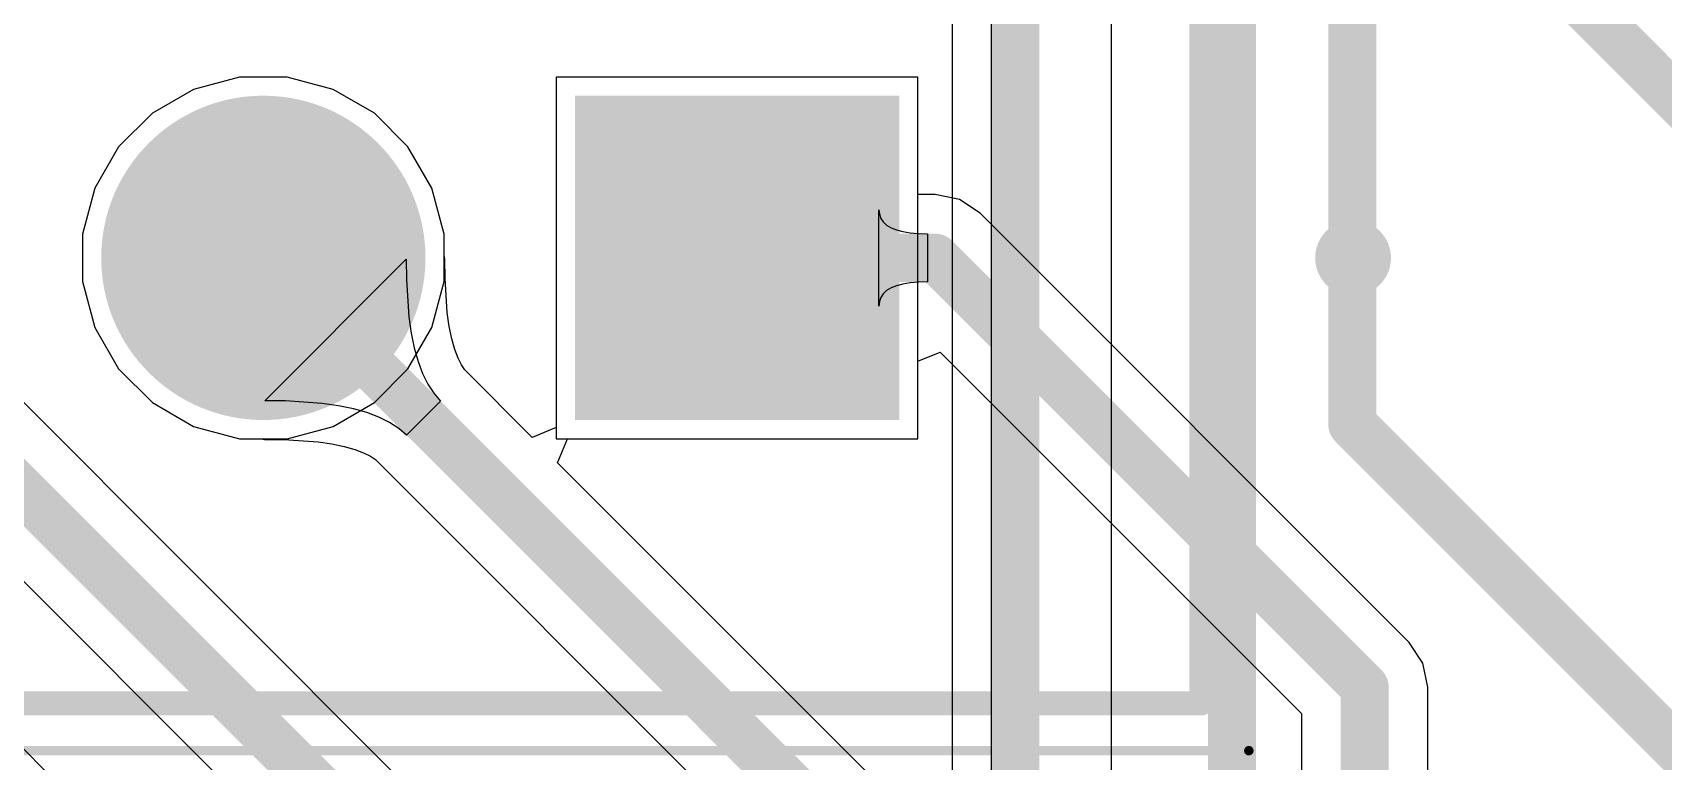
# Model space of a CAD drawing. Header units: inches. Extents: x 1.37 to 4.6, y 1.74 to 5.29.
# Drawn here: x 2.6158 to 2.9546, y 3.355 to 3.5063 of the extents above; entities that cross this region are included whole.
import ezdxf

# ---------------------------------------------------------------- set-up
doc = ezdxf.new("R2010")
doc.units = ezdxf.units.IN
doc.header["$MEASUREMENT"] = 0
for name, color, linetype in [('BottomLayer', 5, 'Continuous'), ('BottomSolder', 6, 'Continuous'), ('Mechanical13', 56, 'Continuous'), ('Mechanical15', 56, 'Continuous'), ('MultiLayer', 9, 'Continuous'), ('PadHoleLayer', 156, 'Continuous'), ('TopLayer', 1, 'Continuous'), ('TopOverlay', 2, 'Continuous'), ('TopSolder', 216, 'Continuous')]:
    doc.layers.add(name, color=color, linetype=linetype)

# ---------------------------------------------------------------- blocks, each defined once
blk = doc.blocks.new('JST_B8B_XH_A_134')
at = {"layer": 'BottomLayer'}
h = blk.add_hatch(color=5, dxfattribs=at)
edge = h.paths.add_edge_path()
edge.add_arc((0.24606, -0.02067), 0.02968, 0, 360)
blk.add_hatch(color=5, dxfattribs=at).paths.add_polyline_path([(0.3148, 0.00902), (0.37417, 0.00902), (0.37417, -0.05035), (0.3148, -0.05035)])
at = {"layer": 'BottomSolder'}
h = blk.add_hatch(color=6, dxfattribs=at)
edge = h.paths.add_edge_path()
edge.add_arc((0.24606, -0.02067), 0.03368, 0, 360)
blk.add_hatch(color=6, dxfattribs=at).paths.add_polyline_path([(0.3108, 0.01302), (0.37817, 0.01302), (0.37817, -0.05435), (0.3108, -0.05435)])
at = {"layer": 'MultiLayer'}
h = blk.add_hatch(color=9, dxfattribs=at)
edge = h.paths.add_edge_path()
edge.add_arc((0.24606, -0.02067), 0.02968, 0, 360)
at = {"layer": 'PadHoleLayer'}
h = blk.add_hatch(color=156, dxfattribs=at)
edge = h.paths.add_edge_path()
edge.add_arc((0.24606, -0.02067), 0.01969, 0, 360)
h = blk.add_hatch(color=156, dxfattribs=at)
edge = h.paths.add_edge_path()
edge.add_arc((0.34449, -0.02067), 0.01969, 0, 360)
at = {"layer": 'TopLayer'}
h = blk.add_hatch(color=1, dxfattribs=at)
edge = h.paths.add_edge_path()
edge.add_arc((0.24606, -0.02067), 0.02968, 0, 360)
blk.add_hatch(color=1, dxfattribs=at).paths.add_polyline_path([(0.3148, 0.00902), (0.37417, 0.00902), (0.37417, -0.05035), (0.3148, -0.05035)])
at = {"layer": 'TopSolder'}
h = blk.add_hatch(color=216, dxfattribs=at)
edge = h.paths.add_edge_path()
edge.add_arc((0.24606, -0.02067), 0.03368, 0, 360)
blk.add_hatch(color=216, dxfattribs=at).paths.add_polyline_path([(0.3108, 0.01302), (0.37817, 0.01302), (0.37817, -0.05435), (0.3108, -0.05435)])
at = {"layer": 'Mechanical13', "const_width": 0.005}
for points in [[(0.44094, -0.11319), (0.44094, 0.11319)], [(-0.44094, -0.11319), (0.44094, -0.11319)]]:
    blk.add_lwpolyline(points, dxfattribs=at)
at = {"layer": 'Mechanical13'}
for points, const_width in [([(0.47638, -0.02067, 1), (0.4685, -0.02067, 1)], 0.00787), ([(0.46654, -0.02067, 1), (0.47047, -0.02067, 1)], 0.00394), ([(0.47441, -0.02067, 1), (0.47835, -0.02067, 1)], 0.00394), ([(0.43969, -0.11319, 1), (0.44219, -0.11319, 1)], 0.0025), ([(0.43969, -0.11319, 1), (0.44219, -0.11319, 1)], 0.0025)]:
    blk.add_lwpolyline(points, format="xyb", close=True, dxfattribs=dict(at, const_width=const_width))
at = {"layer": 'Mechanical15', "const_width": 0.00197}
for points in [[(0.45079, -0.12303), (0.45079, 0.12303)], [(-0.45079, -0.12303), (0.45079, -0.12303)]]:
    blk.add_lwpolyline(points, dxfattribs=at)
at = {"layer": 'Mechanical15', "const_width": 0.000984}
blk.add_lwpolyline([(0.4503, -0.12303, 1), (0.45128, -0.12303, 1)], format="xyb", close=True, dxfattribs=at)
blk.add_lwpolyline([(0.4503, -0.12303, 1), (0.45128, -0.12303, 1)], format="xyb", close=True, dxfattribs=at)
at = {"layer": 'TopOverlay', "const_width": 0.005}
for points in [[(0.44094, -0.11319), (0.44094, 0.11319)], [(-0.44094, -0.11319), (0.44094, -0.11319)]]:
    blk.add_lwpolyline(points, dxfattribs=at)
at = {"layer": 'TopOverlay'}
for points, const_width in [([(0.47638, -0.02067, 1), (0.4685, -0.02067, 1)], 0.00787), ([(0.46654, -0.02067, 1), (0.47047, -0.02067, 1)], 0.00394), ([(0.47441, -0.02067, 1), (0.47835, -0.02067, 1)], 0.00394), ([(0.43969, -0.11319, 1), (0.44219, -0.11319, 1)], 0.0025), ([(0.43969, -0.11319, 1), (0.44219, -0.11319, 1)], 0.0025)]:
    blk.add_lwpolyline(points, format="xyb", close=True, dxfattribs=dict(at, const_width=const_width))

msp = doc.modelspace()

# ---------------------------------------------------------------- linework, layer by layer
at = {"layer": 'BottomLayer'}
for p, q in [((2.84, 3.185), (2.84, 3.52)), ((2.815, 3.515), (2.815, 3.18)), ((2.80687, 3.51177), (2.80687, 3.18029)), ((2.65883, 3.49712), (2.64928, 3.49456)), ((2.66872, 3.49712), (2.65883, 3.49712)), ((2.67828, 3.49456), (2.66872, 3.49712)), ((2.79976, 3.49712), (2.72464, 3.49712)), ((2.72464, 3.49712), (2.72464, 3.422)), ((2.79976, 3.422), (2.79976, 3.49712)), ((2.64928, 3.49456), (2.64072, 3.48962)), ((2.68684, 3.48962), (2.67828, 3.49456)), ((2.64072, 3.48962), (2.63372, 3.48262)), ((2.69383, 3.48262), (2.68684, 3.48962)), ((2.63372, 3.48262), (2.62878, 3.47406)), ((2.69878, 3.47406), (2.69383, 3.48262)), ((2.62878, 3.47406), (2.62622, 3.46451)), ((2.70134, 3.46451), (2.69878, 3.47406)), ((2.62622, 3.46451), (2.62622, 3.45462)), ((2.70134, 3.45462), (2.70134, 3.46451)), ((2.62622, 3.45462), (2.62878, 3.44507)), ((2.69878, 3.44507), (2.70134, 3.45462)), ((2.62878, 3.44507), (2.63372, 3.4365)), ((2.69383, 3.4365), (2.69878, 3.44507)), ((2.63372, 3.4365), (2.64072, 3.42951)), ((2.68684, 3.42951), (2.69383, 3.4365)), ((2.64072, 3.42951), (2.64928, 3.42456)), ((2.67828, 3.42456), (2.68684, 3.42951)), ((2.64928, 3.42456), (2.65883, 3.422)), ((2.65883, 3.422), (2.66872, 3.422)), ((2.66872, 3.422), (2.67828, 3.42456)), ((2.72464, 3.422), (2.79976, 3.422))]:
    msp.add_line(p, q, dxfattribs=at)
at = {"layer": 'BottomLayer', "const_width": 0.01}
for points in [[(2.89, 3.425), (2.89, 3.745)], [(2.865, 3.285), (2.865, 3.715)], [(2.82, 3.18029), (2.82, 3.535)], [(2.92, 3.53), (3.33428, 3.11572)], [(2.89, 3.425), (3.325, 2.99)]]:
    msp.add_lwpolyline(points, dxfattribs=at)
at = {"layer": 'BottomLayer', "const_width": 0.005}
msp.add_lwpolyline([(2.8875, 3.425, 1), (2.8925, 3.425, 1)], format="xyb", close=True, dxfattribs=at)
msp.add_lwpolyline([(2.8875, 3.425, 1), (2.8925, 3.425, 1)], format="xyb", close=True, dxfattribs=at)
at = {"layer": 'TopLayer'}
for p, q in [((2.65883, 3.49712), (2.64928, 3.49456)), ((2.66872, 3.49712), (2.65883, 3.49712)), ((2.67828, 3.49456), (2.66872, 3.49712)), ((2.79976, 3.49712), (2.72464, 3.49712)), ((2.72464, 3.49712), (2.72464, 3.42621)), ((2.79976, 3.47269), (2.79976, 3.49712)), ((2.64928, 3.49456), (2.64072, 3.48962)), ((2.68684, 3.48962), (2.67828, 3.49456)), ((2.64072, 3.48962), (2.63372, 3.48262)), ((2.69383, 3.48262), (2.68684, 3.48962)), ((2.63372, 3.48262), (2.62878, 3.47406)), ((2.69878, 3.47406), (2.69383, 3.48262)), ((2.62878, 3.47406), (2.62622, 3.46451)), ((2.70134, 3.46451), (2.69878, 3.47406)), ((2.80338, 3.47269), (2.79976, 3.47269)), ((2.80841, 3.47169), (2.80338, 3.47269)), ((2.79165, 3.44956), (2.79165, 3.46956)), ((2.79165, 3.46956), (2.79175, 3.46861)), ((2.81267, 3.46884), (2.80841, 3.47169)), ((2.79175, 3.46861), (2.79205, 3.46776)), ((2.79205, 3.46776), (2.79256, 3.46701)), ((2.79256, 3.46701), (2.79327, 3.46636)), ((2.79327, 3.46636), (2.79418, 3.46581)), ((2.79418, 3.46581), (2.79529, 3.46536)), ((2.90184, 3.37967), (2.81267, 3.46884)), ((2.62622, 3.46451), (2.62622, 3.45462)), ((2.70134, 3.46006), (2.70134, 3.46451)), ((2.79529, 3.46536), (2.79661, 3.46501)), ((2.79661, 3.46501), (2.79813, 3.46476)), ((2.79813, 3.46476), (2.79985, 3.46461)), ((2.79985, 3.46461), (2.80177, 3.46456)), ((2.80177, 3.46456), (2.80177, 3.45456)), ((2.66408, 3.42988), (2.69346, 3.45927)), ((2.69346, 3.45927), (2.69349, 3.45499)), ((2.70149, 3.45932), (2.70134, 3.46006)), ((2.70152, 3.45529), (2.70149, 3.45932)), ((2.62622, 3.45462), (2.62878, 3.44507)), ((2.69349, 3.45499), (2.69401, 3.44733)), ((2.702, 3.44818), (2.70152, 3.45529)), ((2.79327, 3.45276), (2.79256, 3.45211)), ((2.79418, 3.45331), (2.79327, 3.45276)), ((2.79529, 3.45376), (2.79418, 3.45331)), ((2.79661, 3.45411), (2.79529, 3.45376)), ((2.79813, 3.45436), (2.79661, 3.45411)), ((2.79985, 3.45451), (2.79813, 3.45436)), ((2.80177, 3.45456), (2.79985, 3.45451)), ((2.79175, 3.45051), (2.79165, 3.44956)), ((2.79205, 3.45136), (2.79175, 3.45051)), ((2.79256, 3.45211), (2.79205, 3.45136)), ((2.69401, 3.44733), (2.6945, 3.44395)), ((2.70241, 3.44533), (2.702, 3.44818)), ((2.62878, 3.44507), (2.63372, 3.4365)), ((2.6945, 3.44395), (2.69514, 3.44085)), ((2.70294, 3.44276), (2.70241, 3.44533)), ((2.70356, 3.44056), (2.70294, 3.44276)), ((2.69514, 3.44085), (2.69592, 3.43806)), ((2.70424, 3.43876), (2.70356, 3.44056)), ((2.70495, 3.43733), (2.70424, 3.43876)), ((2.79976, 3.43809), (2.80438, 3.44)), ((2.80438, 3.44), (2.87943, 3.36495)), ((2.77898, 3.2645), (2.60721, 3.43627)), ((2.63372, 3.4365), (2.64072, 3.42951)), ((2.69592, 3.43806), (2.69687, 3.43555)), ((2.69687, 3.43555), (2.69796, 3.43335)), ((2.70563, 3.43627), (2.70495, 3.43733)), ((2.71964, 3.42226), (2.70563, 3.43627)), ((2.79976, 3.422), (2.79976, 3.43809)), ((2.69796, 3.43335), (2.6992, 3.43143)), ((2.64072, 3.42951), (2.64928, 3.42456)), ((2.66835, 3.42985), (2.66408, 3.42988)), ((2.67601, 3.42933), (2.66835, 3.42985)), ((2.67939, 3.42884), (2.67601, 3.42933)), ((2.68249, 3.4282), (2.67939, 3.42884)), ((2.7006, 3.42981), (2.69353, 3.42274)), ((2.6992, 3.43143), (2.7006, 3.42981)), ((2.68528, 3.42742), (2.68249, 3.4282)), ((2.68779, 3.42647), (2.68528, 3.42742)), ((2.69, 3.42538), (2.68779, 3.42647)), ((2.69191, 3.42414), (2.69, 3.42538)), ((2.72464, 3.42621), (2.72464, 3.42433)), ((2.64928, 3.42456), (2.65883, 3.422)), ((2.65883, 3.422), (2.66328, 3.422)), ((2.66328, 3.422), (2.66402, 3.42185)), ((2.66402, 3.42185), (2.66805, 3.42182)), ((2.66805, 3.42182), (2.67516, 3.42134)), ((2.69353, 3.42274), (2.69191, 3.42414)), ((2.72464, 3.42433), (2.71964, 3.42226)), ((2.7249, 3.417), (2.72697, 3.422)), ((2.72697, 3.422), (2.72868, 3.422)), ((2.72868, 3.422), (2.79976, 3.422)), ((2.71726, 3.25425), (2.55259, 3.41892)), ((2.67516, 3.42134), (2.67801, 3.42093)), ((2.67801, 3.42093), (2.68058, 3.4204)), ((2.68058, 3.4204), (2.68278, 3.41978)), ((2.68278, 3.41978), (2.68459, 3.4191)), ((2.68459, 3.4191), (2.68601, 3.41839)), ((2.68601, 3.41839), (2.68707, 3.41771)), ((2.58864, 3.41771), (2.75657, 3.24978)), ((2.68707, 3.41771), (2.818, 3.28677)), ((2.84041, 3.30149), (2.7249, 3.417)), ((2.90468, 3.37541), (2.90184, 3.37967)), ((2.90568, 3.37039), (2.90468, 3.37541)), ((2.90568, 3.2437), (2.90568, 3.37039)), ((2.87943, 3.36495), (2.87943, 3.2437))]:
    msp.add_line(p, q, dxfattribs=at)
at = {"layer": 'TopLayer', "const_width": 0.01}
for points in [[(2.56535, 3.45956), (2.7697, 3.25521)], [(2.66378, 3.45956), (2.83113, 3.29221)], [(2.7622, 3.45956), (2.80338, 3.45956)], [(2.80338, 3.45956), (2.89256, 3.37039)], [(2.89256, 3.225), (2.89256, 3.37039)]]:
    msp.add_lwpolyline(points, dxfattribs=at)
at = {"layer": 'TopLayer', "const_width": 0.005}
for points in [[(2.66128, 3.45956, 1), (2.66628, 3.45956, 1)], [(2.7597, 3.45956, 1), (2.7647, 3.45956, 1)], [(2.80088, 3.45956, 1), (2.80588, 3.45956, 1)], [(2.80088, 3.45956, 1), (2.80588, 3.45956, 1)], [(2.89006, 3.37039, 1), (2.89506, 3.37039, 1)], [(2.89006, 3.37039, 1), (2.89506, 3.37039, 1)]]:
    msp.add_lwpolyline(points, format="xyb", close=True, dxfattribs=at)

# ---------------------------------------------------------------- block references
msp.add_blockref('JST_B8B_XH_A_134', (2.41772, 3.48023))

doc.saveas('drawing.dxf')
